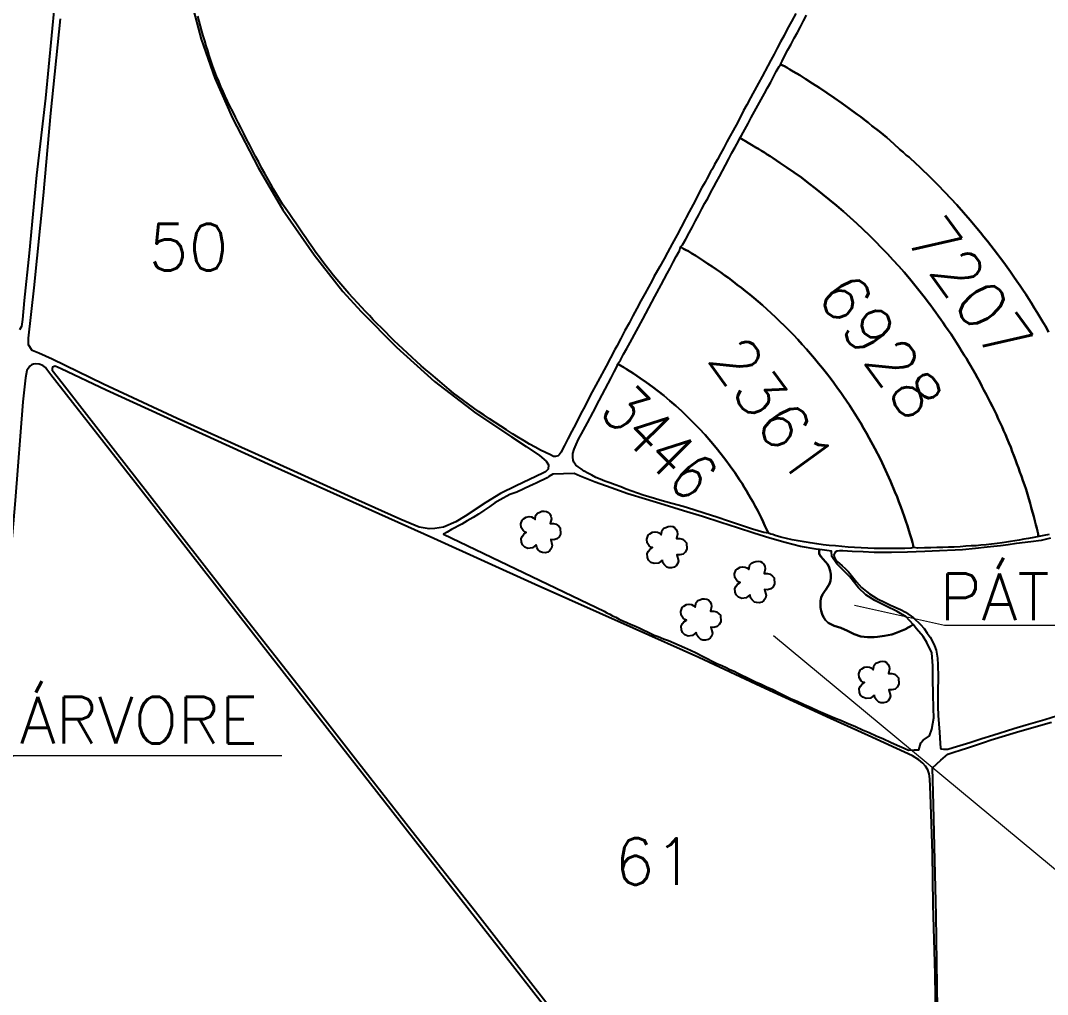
# Model space of a CAD drawing. Extents: x 739818 to 746118, y 7816232 to 7825142.
# Drawn here: x 742032 to 742890, y 7818839 to 7819654 of the extents above; entities that cross this region are included whole.
import ezdxf

# ---------------------------------------------------------------- set-up
doc = ezdxf.new("R2010")
doc.units = 0
doc.header["$MEASUREMENT"] = 0
doc.linetypes.add('CONTINUO', pattern=[0])
for name, color, linetype, lineweight in [('0114001148', 1, 'Continuous', 25), ('0114001148067', 5, 'Continuous', 25), ('0114001148068', 5, 'Continuous', 25), ('TEXTO_DIVERSOS', 7, 'Continuous', 5)]:
    doc.layers.add(name, color=color, linetype=linetype, lineweight=lineweight)
for name, color, linetype in [('0114001148048', 5, 'Continuous'), ('0114001148050', 5, 'Continuous'), ('0114001148060', 5, 'Continuous'), ('0114001148061', 5, 'Continuous'), ('0114001148069', 5, 'Continuous'), ('_SIMBOLO ARVORE', 118, 'Continuous'), ('PATIO', 7, 'Continuous'), ('RESERVA', 3, 'Continuous'), ('TEXTO_NUN_TAL', 7, 'Continuous')]:
    doc.layers.add(name, color=color, linetype=linetype)
doc.styles.add('Simplex', font='simplex.shx')

msp = doc.modelspace()

# ---------------------------------------------------------------- linework, layer by layer
at = {"layer": '0114001148', "linetype": 'ByBlock'}
msp.add_lwpolyline([(742798.24, 7818807.85), (742796.89, 7818905.48), (742794.84, 7818997.99), (742793.85, 7819028.76), (742800.75, 7819035.36), (742800.75, 7819035.36), (742806.69, 7819040.29), (742811.6, 7819042.07), (742817.08, 7819043.77), (742823.19, 7819045.74), (742829.76, 7819047.98), (742836.41, 7819050.2), (742843.05, 7819052.36), (742864, 7819058.64), (742878.71, 7819062.92), (742893.22, 7819067.06)], dxfattribs=at)
at = {"layer": '0114001148048', "linetype": 'ByBlock', "elevation": 603.2}
msp.add_lwpolyline([(742060.07, 7819667.34), (742052.36, 7819588.73), (742045.03, 7819524.46), (742038.9, 7819459.12), (742034.74, 7819419.7), (742033.22, 7819403.77), (742032.44, 7819397.92), (742030.63, 7819395.02)], dxfattribs=at)
at = {"layer": '0114001148050', "linetype": 'ByBlock', "elevation": 625.95}
msp.add_lwpolyline([(742172.54, 7819676.23), (742182.51, 7819638.09), (742193.99, 7819605.44), (742208.83, 7819571.98), (742230.25, 7819530.89), (742250.91, 7819495.42), (742277.05, 7819457.76), (742301.03, 7819427.16), (742316.43, 7819410.33), (742345.96, 7819380.69), (742377.75, 7819351.95), (742412.06, 7819325.28), (742441.87, 7819305.66), (742454.34, 7819297.6), (742465.3, 7819290.09), (742470.89, 7819285.24), (742472.93, 7819282.15), (742472.54, 7819278.48), (742470.27, 7819276.47), (742468.2, 7819275.19), (742445.82, 7819264.71), (742432.71, 7819258.25), (742420.41, 7819250.69), (742403.11, 7819239.4), (742395.5, 7819234.65), (742385.17, 7819230.11), (742377.84, 7819228.96), (742373.13, 7819228.76), (742364.93, 7819230.04), (742349.54, 7819236.42), (742311.68, 7819253.56), (742236.08, 7819287.77), (742162.58, 7819321.04), (742100.92, 7819349.72), (742058.03, 7819370.41), (742046.75, 7819375.52), (742041.38, 7819377.83), (742038.18, 7819382.64), (742038.32, 7819388.21), (742043.12, 7819430.17), (742050.9, 7819507.32), (742056.94, 7819576.28), (742065.06, 7819655.17)], dxfattribs=at)
at = {"layer": '0114001148060', "linetype": 'ByBlock', "elevation": 631.46}
msp.add_lwpolyline([(742567.61, 7818703.8), (742449.68, 7818854.68), (742348.16, 7818984.74), (742233.29, 7819131.76), (742132.31, 7819260.99), (742057.03, 7819357.56), (742053.62, 7819362), (742052.33, 7819363.5), (742050.1, 7819365.25), (742047.1, 7819366.44), (742044.15, 7819366.74), (742042.55, 7819366.41), (742040.88, 7819365.72), (742039.3, 7819364.56), (742036.93, 7819360.94), (742035.67, 7819354.92), (742033.62, 7819334.8), (742027.02, 7819252.47), (742017.64, 7819141.89), (742008.21, 7819028.54), (741999.45, 7818916.57), (741989.7, 7818795.03)], dxfattribs=at)
at = {"layer": '0114001148061', "linetype": 'ByBlock', "elevation": 631.89}
msp.add_lwpolyline([(742796.88, 7818799.86), (742796.18, 7818856.37), (742794.47, 7818914.71), (742793.94, 7818957.38), (742792.31, 7819006.66), (742791.73, 7819019.8), (742791.18, 7819023.76), (742790, 7819027.26), (742788.05, 7819030.22), (742785.74, 7819032.8), (742782.32, 7819035.62), (742777.04, 7819038.83), (742739.97, 7819055.92), (742708.69, 7819070.16), (742650.47, 7819096.95), (742598.66, 7819121.03), (742543.78, 7819145.56), (742461.8, 7819182.04), (742377.11, 7819220.65), (742241.62, 7819281.4), (742103.1, 7819344.51), (742065.42, 7819362.54), (742063.04, 7819363.67), (742060.59, 7819364.66), (742058.43, 7819363.94), (742057.98, 7819362.87), (742058.01, 7819361.24), (742066.39, 7819350.75), (742110.93, 7819293.42), (742166.55, 7819222.3), (742218.56, 7819155.52), (742266.79, 7819094.14), (742313.65, 7819034.04), (742358.69, 7818976.34), (742411.78, 7818908.65), (742459.86, 7818847.15), (742498.66, 7818797.5)], dxfattribs=at)
at = {"layer": '0114001148067'}
msp.add_lwpolyline([(742679.53, 7819659.39), (742675.92, 7819652.72), (742672.52, 7819646.34), (742669.77, 7819641.2), (742666.9, 7819635.92), (742664.13, 7819630.63), (742661.39, 7819625.52), (742658.77, 7819620.53), (742656.22, 7819615.86), (742651.51, 7819606.95), (742648.31, 7819601.15), (742645.17, 7819595.21), (742643.75, 7819592.78), (742641.67, 7819588.92), (742638.62, 7819583.22), (742636.03, 7819578.31), (742631.05, 7819568.78), (742627.33, 7819561.81), (742624.66, 7819557.16), (742621.98, 7819552.2), (742619.36, 7819547.28), (742616.61, 7819542.19), (742614.12, 7819537.34), (742611.68, 7819533.27), (742609.93, 7819529.8), (742608.32, 7819527.28), (742605.15, 7819521.36), (742603.8, 7819518.63), (742601.02, 7819514.13), (742599.18, 7819510.36), (742596.85, 7819505.58), (742593.75, 7819499.8), (742590.39, 7819493.66), (742588.01, 7819488.85), (742587.08, 7819487.34), (742583.84, 7819480.82), (742580.43, 7819474.53), (742576.34, 7819467.05), (742572.25, 7819459.67), (742569.45, 7819454.5), (742565.92, 7819448.11), (742560.9, 7819439.25), (742559.53, 7819436.4), (742556.62, 7819430.76), (742553.41, 7819425.18), (742550.14, 7819419.32), (742546.87, 7819412.95), (742543.53, 7819406.65), (742540.23, 7819400.59), (742536.79, 7819394.45), (742533.34, 7819387.94), (742529.89, 7819381.38), (742528.39, 7819378.61), (742524.73, 7819371.7), (742521, 7819364.79), (742519.37, 7819361.67), (742515.67, 7819354.91), (742512.41, 7819348.67), (742509.36, 7819343.12), (742506.88, 7819338.41), (742503.27, 7819331.01), (742500.04, 7819325.04), (742496.23, 7819317.61), (742494.03, 7819313.36), (742492.5, 7819310.43), (742489.04, 7819303.83), (742486.18, 7819298.24), (742483.98, 7819294.05), (742483.48, 7819292.93), (742481.84, 7819290.58), (742480.93, 7819289.82), (742478.78, 7819289.16), (742477.18, 7819289.11), (742474.6, 7819290.61), (742470.45, 7819292.43), (742466.12, 7819294.55), (742461.67, 7819296.9), (742457.15, 7819299.46), (742452.51, 7819302.16), (742447.74, 7819305.12), (742442.83, 7819308.24), (742437.9, 7819311.39), (742433.01, 7819314.52), (742428.24, 7819317.68), (742423.56, 7819320.72), (742419.01, 7819323.76), (742414.52, 7819326.81), (742410.19, 7819329.89), (742405.99, 7819333.04), (742401.73, 7819336.04), (742397.64, 7819339.05), (742393.61, 7819342.1), (742389.8, 7819345.27), (742386.04, 7819348.56), (742382.2, 7819351.81), (742378.36, 7819355.05), (742374.51, 7819358.36), (742370.5, 7819361.66), (742366.55, 7819365.03), (742362.68, 7819368.47), (742358.82, 7819372.04), (742354.95, 7819375.66), (742351.15, 7819379.13), (742347.53, 7819382.54), (742343.96, 7819385.97), (742340.41, 7819389.48), (742336.85, 7819393.07), (742333.29, 7819396.67), (742329.77, 7819400.14), (742326.42, 7819403.53), (742323.18, 7819407), (742319.93, 7819410.5), (742316.66, 7819414.01), (742313.26, 7819417.69), (742309.68, 7819421.46), (742306.09, 7819425.33), (742302.58, 7819429.3), (742299.27, 7819433.25), (742296.04, 7819437.04), (742292.97, 7819440.74), (742290.02, 7819444.39), (742287.17, 7819448.16), (742284.37, 7819452.01), (742281.44, 7819455.86), (742278.56, 7819459.81), (742275.71, 7819463.82), (742272.88, 7819467.88), (742270.11, 7819471.95), (742267.32, 7819475.99), (742264.55, 7819480.08), (742261.74, 7819484.16), (742258.9, 7819488.22), (742256.14, 7819492.32), (742253.37, 7819496.28), (742250.66, 7819500.26), (742247.95, 7819504.34), (742245.43, 7819508.46), (742243.06, 7819512.64), (742240.73, 7819516.89), (742238.32, 7819521.28), (742235.73, 7819525.77), (742233.14, 7819530.37), (742230.65, 7819535.14), (742228.11, 7819540.05), (742225.52, 7819545.04), (742223, 7819549.99), (742220.59, 7819554.59), (742218.29, 7819559.14), (742215.96, 7819563.72), (742213.58, 7819568.34), (742211.23, 7819572.99), (742208.93, 7819577.56), (742206.65, 7819581.97), (742204.63, 7819586.21), (742202.74, 7819590.29), (742200.86, 7819594.44), (742199.04, 7819598.62), (742197.22, 7819602.87), (742195.41, 7819607.21), (742193.66, 7819611.73), (742191.97, 7819616.15), (742190.55, 7819620.36), (742189.34, 7819624.44), (742188.13, 7819628.51), (742186.82, 7819632.63), (742185.57, 7819636.74), (742184.35, 7819640.78), (742183.14, 7819644.84), (742182.02, 7819648.97), (742180.84, 7819653.09), (742179.68, 7819657.42)], dxfattribs=at)
at = {"layer": '0114001148068'}
for points in [[(742890.95, 7819393.22), (742888.79, 7819397.22), (742886.39, 7819401.29), (742883.79, 7819405.38), (742881.29, 7819409.47), (742878.88, 7819413.53), (742876.5, 7819417.4), (742874.12, 7819421.17), (742871.77, 7819424.88), (742869.43, 7819428.41), (742867.04, 7819431.97), (742864.44, 7819435.64), (742861.76, 7819439.51), (742859.01, 7819443.49), (742856.26, 7819447.47), (742853.48, 7819451.34), (742850.76, 7819454.93), (742848.15, 7819458.36), (742845.53, 7819461.88), (742842.71, 7819465.62), (742839.8, 7819469.29), (742836.85, 7819472.87), (742833.95, 7819476.48), (742831.07, 7819479.99), (742825.34, 7819486.7), (742819.83, 7819493.16), (742814.26, 7819499.5), (742809.13, 7819504.95), (742804.1, 7819510.23), (742798.25, 7819516.27), (742791.25, 7819523.24), (742784.35, 7819529.9), (742778.45, 7819535.52), (742775.99, 7819537.72), (742774.34, 7819539.43), (742772, 7819541.19), (742769.43, 7819543.63), (742766.65, 7819545.76), (742761.5, 7819550.6), (742755.76, 7819555.76), (742749.48, 7819560.76), (742743.27, 7819565.7), (742740.24, 7819568.23), (742737.07, 7819570.68), (742733.9, 7819573.16), (742730.7, 7819575.49), (742724.34, 7819580.23), (742717.99, 7819584.64), (742711.73, 7819589.06), (742705.57, 7819593.25), (742699.52, 7819597.43), (742693.54, 7819601.13), (742688.02, 7819604.53), (742682.88, 7819607.88), (742677.34, 7819611.08), (742674.59, 7819612.73), (742672.14, 7819614.26), (742670.16, 7819615.42), (742668.68, 7819616.1), (742667.53, 7819616.67), (742666.8, 7819617.02), (742668.08, 7819619.78), (742670.56, 7819624.34), (742673.09, 7819629.05), (742675.66, 7819633.84), (742678.33, 7819638.77), (742680.98, 7819643.61), (742683.56, 7819648.51), (742686.11, 7819653.38), (742688.63, 7819658.22)], [(742891.27, 7819223.84), (742887.06, 7819223.09), (742882.84, 7819222.33), (742882.33, 7819223.67), (742882.16, 7819224.6), (742881.58, 7819226.81), (742880.96, 7819229.26), (742880.33, 7819232.03), (742879.52, 7819235.25), (742878.55, 7819238.93), (742877.44, 7819242.7), (742876.48, 7819246.51), (742875.48, 7819250.14), (742874.44, 7819253.84), (742873.27, 7819257.73), (742872.17, 7819261.66), (742870.82, 7819265.42), (742869.47, 7819269.09), (742868.21, 7819272.64), (742866.98, 7819276.12), (742865.71, 7819279.56), (742864.5, 7819283.04), (742863.24, 7819286.51), (742861.92, 7819289.93), (742860.5, 7819293.38), (742859.23, 7819296.93), (742857.81, 7819300.48), (742856.28, 7819303.96), (742854.78, 7819307.45), (742853.36, 7819310.82), (742851.99, 7819314.09), (742850.46, 7819317.37), (742848.89, 7819320.76), (742847.28, 7819324.19), (742845.63, 7819327.63), (742843.94, 7819331.09), (742842.15, 7819334.49), (742840.42, 7819337.97), (742838.63, 7819341.42), (742836.76, 7819344.68), (742835.17, 7819347.97), (742833.31, 7819351.52), (742831.42, 7819354.97), (742829.51, 7819358.49), (742827.54, 7819361.92), (742825.69, 7819365.17), (742823.87, 7819368.15), (742822.17, 7819371.02), (742820.42, 7819373.85), (742818.53, 7819376.91), (742816.52, 7819380.33), (742814.13, 7819384.03), (742811.69, 7819387.77), (742809.36, 7819391.38), (742807.04, 7819394.74), (742804.87, 7819397.85), (742802.78, 7819400.8), (742800.76, 7819403.78), (742798.67, 7819406.7), (742796.56, 7819409.57), (742794.55, 7819412.56), (742792.36, 7819415.42), (742790.2, 7819418.31), (742787.93, 7819421.17), (742783.62, 7819426.82), (742779.08, 7819432.31), (742774.61, 7819437.85), (742770.16, 7819443.18), (742765.61, 7819448.32), (742760.73, 7819453.59), (742756.21, 7819458.49), (742751.31, 7819463.63), (742746.32, 7819468.87), (742741.15, 7819474.06), (742735.76, 7819479.11), (742730.49, 7819484.06), (742725.08, 7819489.03), (742719.37, 7819493.99), (742713.56, 7819498.92), (742707.75, 7819503.83), (742701.88, 7819508.54), (742696.07, 7819513.17), (742690.23, 7819517.77), (742684.26, 7819522.31), (742678.2, 7819526.57), (742672.18, 7819530.74), (742666.32, 7819534.7), (742660.78, 7819538.45), (742658.21, 7819540.17), (742655.75, 7819541.69), (742653.41, 7819543.22), (742650.97, 7819544.69), (742648.36, 7819546.29), (742646.26, 7819547.43), (742642.55, 7819549.66), (742639.92, 7819551.33), (742637.53, 7819552.72), (742635.74, 7819553.93), (742634.29, 7819554.68), (742632.7, 7819555.17), (742634.21, 7819557.63), (742636.89, 7819562.6), (742639.66, 7819567.68), (742642.35, 7819572.65), (742645.08, 7819577.64), (742647.88, 7819582.67), (742650.68, 7819587.65), (742653.44, 7819592.56), (742656.05, 7819597.38), (742658.62, 7819602.05), (742660.97, 7819606.55), (742663.24, 7819610.99), (742665.69, 7819615.32), (742666.8, 7819617.02), (742667.53, 7819616.67), (742668.68, 7819616.1), (742670.16, 7819615.42), (742672.14, 7819614.26), (742674.59, 7819612.73), (742677.34, 7819611.08), (742682.88, 7819607.88), (742688.02, 7819604.53), (742693.54, 7819601.13), (742699.52, 7819597.43), (742705.57, 7819593.25), (742711.73, 7819589.06), (742717.99, 7819584.64), (742724.34, 7819580.23), (742730.7, 7819575.49), (742733.9, 7819573.16), (742737.07, 7819570.68), (742740.24, 7819568.23), (742743.27, 7819565.7), (742749.48, 7819560.76), (742755.76, 7819555.76), (742761.5, 7819550.6), (742766.65, 7819545.76), (742769.43, 7819543.63), (742772, 7819541.19), (742774.34, 7819539.43), (742775.99, 7819537.72), (742778.45, 7819535.52), (742784.35, 7819529.9), (742791.25, 7819523.24), (742798.25, 7819516.27), (742804.1, 7819510.23), (742809.13, 7819504.95), (742814.26, 7819499.5), (742819.83, 7819493.16), (742825.34, 7819486.7), (742831.07, 7819479.99), (742833.95, 7819476.48), (742836.85, 7819472.87), (742839.8, 7819469.29), (742842.71, 7819465.62), (742845.53, 7819461.88), (742848.15, 7819458.36), (742850.76, 7819454.93), (742853.48, 7819451.34), (742856.26, 7819447.47), (742859.01, 7819443.49), (742861.76, 7819439.51), (742864.44, 7819435.64), (742867.04, 7819431.97), (742869.43, 7819428.41), (742871.77, 7819424.88), (742874.12, 7819421.17), (742876.5, 7819417.4), (742878.88, 7819413.53), (742881.29, 7819409.47), (742883.79, 7819405.38), (742886.39, 7819401.29), (742888.79, 7819397.22), (742890.95, 7819393.22)]]:
    msp.add_lwpolyline(points, dxfattribs=at)
for points in [[(742632.7, 7819555.17), (742634.29, 7819554.68), (742635.74, 7819553.93), (742637.53, 7819552.72), (742639.92, 7819551.33), (742642.55, 7819549.66), (742646.26, 7819547.43), (742648.36, 7819546.29), (742650.97, 7819544.69), (742653.41, 7819543.22), (742655.75, 7819541.69), (742658.21, 7819540.17), (742660.78, 7819538.45), (742666.32, 7819534.7), (742672.18, 7819530.74), (742678.2, 7819526.57), (742684.26, 7819522.31), (742690.23, 7819517.77), (742696.07, 7819513.17), (742701.88, 7819508.54), (742707.75, 7819503.83), (742713.56, 7819498.92), (742719.37, 7819493.99), (742725.08, 7819489.03), (742730.49, 7819484.06), (742735.76, 7819479.11), (742741.15, 7819474.06), (742746.32, 7819468.87), (742751.31, 7819463.63), (742756.21, 7819458.49), (742760.73, 7819453.59), (742765.61, 7819448.32), (742770.16, 7819443.18), (742774.61, 7819437.85), (742779.08, 7819432.31), (742783.62, 7819426.82), (742787.93, 7819421.17), (742790.2, 7819418.31), (742792.36, 7819415.42), (742794.55, 7819412.56), (742796.56, 7819409.57), (742798.67, 7819406.7), (742800.76, 7819403.78), (742802.78, 7819400.8), (742804.87, 7819397.85), (742807.04, 7819394.74), (742809.36, 7819391.38), (742811.69, 7819387.77), (742814.13, 7819384.03), (742816.52, 7819380.33), (742818.53, 7819376.91), (742820.42, 7819373.85), (742822.17, 7819371.02), (742823.87, 7819368.15), (742825.69, 7819365.17), (742827.54, 7819361.92), (742829.51, 7819358.49), (742831.42, 7819354.97), (742833.31, 7819351.52), (742835.17, 7819347.97), (742836.76, 7819344.68), (742838.63, 7819341.42), (742840.42, 7819337.97), (742842.15, 7819334.49), (742843.94, 7819331.09), (742845.63, 7819327.63), (742847.28, 7819324.19), (742848.89, 7819320.76), (742850.46, 7819317.37), (742851.99, 7819314.09), (742853.36, 7819310.82), (742854.78, 7819307.45), (742856.28, 7819303.96), (742857.81, 7819300.48), (742859.23, 7819296.93), (742860.5, 7819293.38), (742861.92, 7819289.93), (742863.24, 7819286.51), (742864.5, 7819283.04), (742865.71, 7819279.56), (742866.98, 7819276.12), (742868.21, 7819272.64), (742869.47, 7819269.09), (742870.82, 7819265.42), (742872.17, 7819261.66), (742873.27, 7819257.73), (742874.44, 7819253.84), (742875.48, 7819250.14), (742876.48, 7819246.51), (742877.44, 7819242.7), (742878.55, 7819238.93), (742879.52, 7819235.25), (742880.33, 7819232.03), (742880.96, 7819229.26), (742881.58, 7819226.81), (742882.16, 7819224.6), (742882.33, 7819223.67), (742882.84, 7819222.33), (742878.47, 7819221.55), (742874.24, 7819220.71), (742870.12, 7819219.96), (742866.31, 7819219.27), (742862.68, 7819218.61), (742859.11, 7819218.01), (742855.7, 7819217.49), (742852.22, 7819217.04), (742848.01, 7819216.45), (742843.27, 7819215.8), (742838.61, 7819215.28), (742834.35, 7819214.91), (742830.27, 7819214.61), (742826.23, 7819214.38), (742821.73, 7819214.11), (742816.89, 7819213.79), (742812.03, 7819213.44), (742807.27, 7819213.27), (742802.44, 7819213.11), (742797.49, 7819212.97), (742792.46, 7819212.85), (742787.17, 7819212.78), (742781.5, 7819212.63), (742778.05, 7819213.17), (742777.69, 7819215.04), (742777.21, 7819217.28), (742776.38, 7819220.23), (742775.3, 7819223.69), (742774.14, 7819227.32), (742772.93, 7819231.14), (742771.61, 7819235.08), (742770.25, 7819239.19), (742768.8, 7819243.15), (742767.37, 7819247.11), (742765.81, 7819251.24), (742764.21, 7819255.48), (742762.45, 7819259.71), (742758.74, 7819268.61), (742754.67, 7819277.69), (742750.29, 7819286.84), (742745.73, 7819295.77), (742741.06, 7819304.43), (742738.78, 7819308.75), (742736.3, 7819312.9), (742733.84, 7819316.94), (742731.42, 7819320.86), (742729.14, 7819324.7), (742726.78, 7819328.36), (742724.37, 7819332.03), (742722.05, 7819335.69), (742719.49, 7819339.24), (742717.17, 7819342.6), (742714.49, 7819346.41), (742711.41, 7819350.66), (742708.33, 7819354.82), (742705.16, 7819358.91), (742701.95, 7819362.96), (742698.68, 7819366.99), (742695.31, 7819371.05), (742691.9, 7819375.02), (742688.49, 7819379.02), (742684.89, 7819382.93), (742681.29, 7819386.9), (742677.57, 7819390.84), (742673.81, 7819394.67), (742670.03, 7819398.4), (742666.36, 7819402.09), (742662.66, 7819405.61), (742658.94, 7819409.08), (742655.29, 7819412.37), (742651.67, 7819415.59), (742648.13, 7819418.66), (742644.63, 7819421.72), (742641.12, 7819424.65), (742637.6, 7819427.46), (742634.1, 7819430.18), (742630.69, 7819432.8), (742627.33, 7819435.44), (742623.23, 7819438.59), (742620.32, 7819440.61), (742616.74, 7819443.14), (742613.25, 7819445.6), (742609.81, 7819447.97), (742606.2, 7819450.29), (742602.52, 7819452.66), (742599.03, 7819454.97), (742595.79, 7819457.1), (742592.58, 7819458.98), (742589.84, 7819460.72), (742587.5, 7819461.88), (742585.63, 7819462.87), (742583.23, 7819464.35), (742585.02, 7819466.03), (742587.73, 7819470.97), (742590.47, 7819476.04), (742593.15, 7819481.14), (742595.84, 7819486.23), (742598.52, 7819491.23), (742601.16, 7819496.14), (742603.71, 7819500.95), (742606.23, 7819505.55), (742608.64, 7819510.03), (742611, 7819514.5), (742613.38, 7819518.88), (742615.91, 7819523.36), (742618.45, 7819528.02), (742620.94, 7819532.85), (742623.57, 7819537.89), (742626.26, 7819542.91), (742628.97, 7819547.85), (742631.59, 7819552.74)], [(742583.23, 7819464.35), (742585.63, 7819462.87), (742587.5, 7819461.88), (742589.84, 7819460.72), (742592.58, 7819458.98), (742595.79, 7819457.1), (742599.03, 7819454.97), (742602.52, 7819452.66), (742606.2, 7819450.29), (742609.81, 7819447.97), (742613.25, 7819445.6), (742616.74, 7819443.14), (742620.32, 7819440.61), (742623.23, 7819438.59), (742627.33, 7819435.44), (742630.69, 7819432.8), (742634.1, 7819430.18), (742637.6, 7819427.46), (742641.12, 7819424.65), (742644.63, 7819421.72), (742648.13, 7819418.66), (742651.67, 7819415.59), (742655.29, 7819412.37), (742658.94, 7819409.08), (742662.66, 7819405.61), (742666.36, 7819402.09), (742670.03, 7819398.4), (742673.81, 7819394.67), (742677.57, 7819390.84), (742681.29, 7819386.9), (742684.89, 7819382.93), (742688.49, 7819379.02), (742691.9, 7819375.02), (742695.31, 7819371.05), (742698.68, 7819366.99), (742701.95, 7819362.96), (742705.16, 7819358.91), (742708.33, 7819354.82), (742711.41, 7819350.66), (742714.49, 7819346.41), (742717.17, 7819342.6), (742719.49, 7819339.24), (742722.05, 7819335.69), (742724.37, 7819332.03), (742726.78, 7819328.36), (742729.14, 7819324.7), (742731.42, 7819320.86), (742733.84, 7819316.94), (742736.3, 7819312.9), (742738.78, 7819308.75), (742741.06, 7819304.43), (742745.73, 7819295.77), (742750.29, 7819286.84), (742754.67, 7819277.69), (742758.74, 7819268.61), (742762.45, 7819259.71), (742764.21, 7819255.48), (742765.81, 7819251.24), (742767.37, 7819247.11), (742768.8, 7819243.15), (742770.25, 7819239.19), (742771.61, 7819235.08), (742772.93, 7819231.14), (742774.14, 7819227.32), (742775.3, 7819223.69), (742776.38, 7819220.23), (742777.21, 7819217.28), (742777.69, 7819215.04), (742778.05, 7819213.17), (742775.94, 7819212.44), (742770.63, 7819212.29), (742765.59, 7819212.22), (742760.42, 7819212.19), (742755.36, 7819212.15), (742750.25, 7819212.13), (742745.04, 7819212.29), (742739.86, 7819212.47), (742734.29, 7819212.74), (742728.81, 7819213.04), (742723.52, 7819213.45), (742718.21, 7819213.89), (742712.88, 7819214.4), (742707.62, 7819214.87), (742702.42, 7819215.44), (742697.09, 7819216.09), (742691.74, 7819216.91), (742686.55, 7819217.77), (742681.49, 7819218.63), (742676.6, 7819219.57), (742671.84, 7819220.69), (742667.09, 7819221.85), (742662.41, 7819223.1), (742660.38, 7819223.88), (742658.79, 7819224.32), (742656.9, 7819224.96), (742655.25, 7819228.39), (742653.78, 7819231.29), (742652.31, 7819234.46), (742650.86, 7819237.68), (742649.2, 7819240.93), (742647.46, 7819244.23), (742645.71, 7819247.53), (742643.87, 7819250.91), (742642.04, 7819254.13), (742640.1, 7819257.36), (742638.38, 7819260.56), (742636.52, 7819263.66), (742634.66, 7819266.69), (742632.63, 7819269.7), (742630.6, 7819272.79), (742628.61, 7819275.7), (742624.79, 7819281.04), (742621.16, 7819286.06), (742617.24, 7819291.22), (742613.08, 7819296.47), (742608.5, 7819301.84), (742603.8, 7819307.23), (742598.83, 7819312.5), (742593.79, 7819317.7), (742588.79, 7819322.7), (742583.99, 7819327.22), (742579.33, 7819331.45), (742574.3, 7819335.73), (742569.27, 7819340.03), (742564.43, 7819343.75), (742559.78, 7819347.33), (742554.84, 7819350.98), (742549.65, 7819354.68), (742543.94, 7819358.6), (742538.07, 7819362.29), (742535.56, 7819363.85), (742532.4, 7819365.59), (742532.4, 7819365.59), (742530.57, 7819366.48), (742533.05, 7819369.77), (742535.73, 7819374.67), (742538.44, 7819379.59), (742541.13, 7819384.54), (742546.47, 7819394.29), (742551.72, 7819404.01), (742556.75, 7819413.47), (742561.86, 7819423.03), (742567, 7819432.64), (742572.01, 7819442.06), (742574.54, 7819446.72), (742577.1, 7819451.56), (742579.74, 7819456.41), (742582.37, 7819461.21)], [(742530.57, 7819366.48), (742532.4, 7819365.59), (742532.4, 7819365.59), (742535.56, 7819363.85), (742538.07, 7819362.29), (742543.94, 7819358.6), (742549.65, 7819354.68), (742554.84, 7819350.98), (742559.78, 7819347.33), (742564.43, 7819343.75), (742569.27, 7819340.03), (742574.3, 7819335.73), (742579.33, 7819331.45), (742583.99, 7819327.22), (742588.79, 7819322.7), (742593.79, 7819317.7), (742598.83, 7819312.5), (742603.8, 7819307.23), (742608.5, 7819301.84), (742613.08, 7819296.47), (742617.24, 7819291.22), (742621.16, 7819286.06), (742624.79, 7819281.04), (742628.61, 7819275.7), (742630.6, 7819272.79), (742632.63, 7819269.7), (742634.66, 7819266.69), (742636.52, 7819263.66), (742638.38, 7819260.56), (742640.1, 7819257.36), (742642.04, 7819254.13), (742643.87, 7819250.91), (742645.71, 7819247.53), (742647.46, 7819244.23), (742649.2, 7819240.93), (742650.86, 7819237.68), (742652.31, 7819234.46), (742653.78, 7819231.29), (742655.25, 7819228.39), (742656.9, 7819224.96), (742653.03, 7819225.77), (742648.26, 7819227.13), (742643.37, 7819228.54), (742638.43, 7819230.1), (742633.43, 7819231.71), (742623.43, 7819234.98), (742613.52, 7819238.33), (742603.78, 7819241.57), (742594.48, 7819244.47), (742585.41, 7819247.27), (742575.96, 7819250), (742566.01, 7819252.72), (742561.38, 7819254.1), (742556.81, 7819255.46), (742552.14, 7819256.92), (742547.38, 7819258.5), (742542.67, 7819260.12), (742537.94, 7819261.92), (742533.34, 7819263.77), (742528.73, 7819265.53), (742524.3, 7819267.07), (742520.03, 7819268.68), (742516.13, 7819270.2), (742512.41, 7819271.74), (742509.02, 7819273.46), (742505.76, 7819275.18), (742502.78, 7819277.03), (742500.12, 7819278.88), (742497.58, 7819280.65), (742495.83, 7819281.93), (742493.95, 7819284.52), (742493.64, 7819286.15), (742493.35, 7819288.49), (742493.36, 7819291.77), (742494.23, 7819295.3), (742495.91, 7819299.29), (742498.01, 7819303.53), (742500.44, 7819308), (742505.56, 7819317.18), (742510.27, 7819326.32), (742515.35, 7819335.87), (742520.18, 7819345.43), (742525.24, 7819355.01), (742527.83, 7819359.92), (742530.42, 7819364.82)]]:
    msp.add_lwpolyline(points, close=True, dxfattribs=at)
at = {"layer": '0114001148069', "linetype": 'ByBlock'}
msp.add_lwpolyline([(742892.48, 7819220.76), (742884.67, 7819219.06), (742876.11, 7819217.92), (742863.96, 7819216.32), (742857.14, 7819215.22), (742850.6, 7819214.55), (742839.58, 7819213.36), (742829.93, 7819212.17), (742818.87, 7819211.16), (742812.73, 7819210.82), (742799.81, 7819210.2), (742787.6, 7819209.74), (742773.02, 7819209.24), (742759.66, 7819208.78), (742745.23, 7819208.94), (742735.82, 7819209.41), (742726.78, 7819209.73), (742718.85, 7819210.24), (742716.03, 7819210.31), (742713.91, 7819210), (742712.53, 7819209.22), (742711.83, 7819208.04), (742711.51, 7819206.85), (742711.51, 7819206.85), (742711.99, 7819204.74), (742712.8, 7819203.12), (742714.2, 7819201.47), (742718.34, 7819197.84), (742720.93, 7819195.4), (742723.56, 7819192.64), (742725.99, 7819189.84), (742730.37, 7819184.39), (742734.57, 7819179.77), (742738.74, 7819176.2), (742741.17, 7819174.41), (742747.26, 7819170.48), (742754.75, 7819166.77), (742758.74, 7819165.02), (742767.23, 7819161.22), (742771.36, 7819159), (742777.94, 7819154.23), (742783.76, 7819148.66), (742786.84, 7819145.32), (742789.5, 7819141.6), (742791.93, 7819138.05), (742793.95, 7819134.4), (742795.61, 7819130.86), (742796.81, 7819127.35), (742797.58, 7819123.95), (742798.07, 7819120.71), (742798.45, 7819115.02), (742798.65, 7819104.94), (742798.26, 7819092.31), (742798.28, 7819080.09), (742798.67, 7819072.68), (742799.15, 7819065.57), (742799.64, 7819058.76), (742800.37, 7819049.11), (742800.65, 7819045.55), (742800.79, 7819044.82), (742803.08, 7819044.45), (742806.79, 7819044.59), (742811.27, 7819045.79), (742816.69, 7819047.49), (742825.13, 7819050.15), (742835.17, 7819053.45), (742844.26, 7819056.3), (742861.98, 7819061.75), (742872.11, 7819064.94), (742887.71, 7819069.44), (742903.56, 7819074.22)], dxfattribs=at)
at = {"layer": '_SIMBOLO ARVORE', "linetype": 'CONTINUO'}
for points in [[(742462.53, 7819215.3, 0), (742459.52, 7819212.78, 0), (742455.7, 7819212.34, 0), (742452.98, 7819213.39, 0), (742451.05, 7819215.29, 0), (742450.25, 7819217.47, 0), (742450.03, 7819220.68, 0), (742451.08, 7819222.7, 0), (742452.17, 7819224.2, 0), (742454.37, 7819225.69, 0), (742452.97, 7819226.14, 0), (742451.59, 7819227.28, 0), (742449.97, 7819229.84, 0), (742449.68, 7819232.88, 0), (742450.85, 7819236.06, 0), (742452.08, 7819237.19, 0), (742454.32, 7819238.56, 0), (742456.68, 7819238.88, 0), (742458.56, 7819238.61, 0), (742460.05, 7819237.92, 0), (742461.68, 7819236.46, 0), (742462.17, 7819239.25, 0), (742462.59, 7819240.36, 0), (742463.81, 7819241.9, 0), (742465.62, 7819242.57, 0), (742467.39, 7819243.36, 0), (742469.39, 7819243.54, 0), (742471.27, 7819243.27, 0), (742472.8, 7819242.46, 0), (742473.94, 7819241.23, 0), (742474.94, 7819239.27, 0), (742475.33, 7819237.08, 0), (742474.42, 7819233.18, 0), (742477.15, 7819233.22, 0), (742479.41, 7819232.68, 0), (742481.54, 7819230.99, 0), (742482.72, 7819229.64, 0), (742483.04, 7819224.28, 0), (742481.72, 7819221.88, 0), (742479.98, 7819220.28, 0), (742477.22, 7819219.54, 0), (742474.81, 7819219.75, 0), (742476.1, 7819214.74, 0), (742475.51, 7819212.61, 0), (742474.06, 7819210.57, 0), (742472.47, 7819209.3, 0), (742470.2, 7819208.74, 0), (742467.95, 7819208.88, 0), (742466.27, 7819209.36, 0), (742464.34, 7819211.25, 0), (742463.02, 7819212.96, 0), (742462.62, 7819215.56, 0)], [(742567.96, 7819202.6, 0), (742564.96, 7819200.07, 0), (742561.14, 7819199.63, 0), (742558.42, 7819200.69, 0), (742556.49, 7819202.59, 0), (742555.69, 7819204.76, 0), (742555.47, 7819207.97, 0), (742556.51, 7819210, 0), (742557.61, 7819211.5, 0), (742559.81, 7819212.99, 0), (742558.41, 7819213.44, 0), (742557.03, 7819214.58, 0), (742555.41, 7819217.13, 0), (742555.11, 7819220.18, 0), (742556.29, 7819223.35, 0), (742557.52, 7819224.49, 0), (742559.76, 7819225.86, 0), (742562.12, 7819226.17, 0), (742564, 7819225.91, 0), (742565.49, 7819225.22, 0), (742567.12, 7819223.76, 0), (742567.61, 7819226.54, 0), (742568.03, 7819227.66, 0), (742569.25, 7819229.2, 0), (742571.06, 7819229.87, 0), (742572.83, 7819230.65, 0), (742574.83, 7819230.83, 0), (742576.71, 7819230.57, 0), (742578.24, 7819229.76, 0), (742579.38, 7819228.53, 0), (742580.37, 7819226.56, 0), (742580.76, 7819224.37, 0), (742579.86, 7819220.48, 0), (742582.59, 7819220.52, 0), (742584.85, 7819219.98, 0), (742586.98, 7819218.29, 0), (742588.16, 7819216.94, 0), (742588.48, 7819211.57, 0), (742587.16, 7819209.17, 0), (742585.41, 7819207.57, 0), (742582.66, 7819206.84, 0), (742580.25, 7819207.05, 0), (742581.54, 7819202.04, 0), (742580.95, 7819199.9, 0), (742579.5, 7819197.86, 0), (742577.91, 7819196.59, 0), (742575.64, 7819196.04, 0), (742573.39, 7819196.17, 0), (742571.71, 7819196.65, 0), (742569.77, 7819198.55, 0), (742568.46, 7819200.26, 0), (742568.06, 7819202.85, 0)], [(742641.25, 7819173.45, 0), (742638.24, 7819170.93, 0), (742634.42, 7819170.49, 0), (742631.7, 7819171.55, 0), (742629.77, 7819173.44, 0), (742628.97, 7819175.62, 0), (742628.75, 7819178.83, 0), (742629.8, 7819180.86, 0), (742630.89, 7819182.35, 0), (742633.09, 7819183.85, 0), (742631.69, 7819184.29, 0), (742630.31, 7819185.43, 0), (742628.69, 7819187.99, 0), (742628.4, 7819191.04, 0), (742629.57, 7819194.21, 0), (742630.8, 7819195.34, 0), (742633.04, 7819196.71, 0), (742635.4, 7819197.03, 0), (742637.28, 7819196.76, 0), (742638.77, 7819196.07, 0), (742640.4, 7819194.62, 0), (742640.89, 7819197.4, 0), (742641.31, 7819198.51, 0), (742642.53, 7819200.06, 0), (742644.34, 7819200.72, 0), (742646.12, 7819201.51, 0), (742648.11, 7819201.69, 0), (742649.99, 7819201.42, 0), (742651.52, 7819200.61, 0), (742652.66, 7819199.38, 0), (742653.66, 7819197.42, 0), (742654.05, 7819195.23, 0), (742653.14, 7819191.33, 0), (742655.87, 7819191.38, 0), (742658.13, 7819190.83, 0), (742660.26, 7819189.15, 0), (742661.44, 7819187.8, 0), (742661.76, 7819182.43, 0), (742660.44, 7819180.03, 0), (742658.7, 7819178.43, 0), (742655.95, 7819177.69, 0), (742653.53, 7819177.91, 0), (742654.82, 7819172.89, 0), (742654.23, 7819170.76, 0), (742652.78, 7819168.72, 0), (742651.19, 7819167.45, 0), (742648.92, 7819166.89, 0), (742646.67, 7819167.03, 0), (742644.99, 7819167.51, 0), (742643.06, 7819169.4, 0), (742641.74, 7819171.11, 0), (742641.34, 7819173.71, 0)], [(742596.38, 7819142.07, 0), (742593.37, 7819139.54, 0), (742589.55, 7819139.1, 0), (742586.83, 7819140.16, 0), (742584.9, 7819142.06, 0), (742584.1, 7819144.23, 0), (742583.89, 7819147.44, 0), (742584.93, 7819149.47, 0), (742586.03, 7819150.97, 0), (742588.23, 7819152.46, 0), (742586.83, 7819152.91, 0), (742585.45, 7819154.05, 0), (742583.82, 7819156.6, 0), (742583.53, 7819159.65, 0), (742584.7, 7819162.82, 0), (742585.93, 7819163.96, 0), (742588.18, 7819165.33, 0), (742590.53, 7819165.64, 0), (742592.42, 7819165.37, 0), (742593.9, 7819164.69, 0), (742595.54, 7819163.23, 0), (742596.03, 7819166.01, 0), (742596.44, 7819167.13, 0), (742597.66, 7819168.67, 0), (742599.48, 7819169.33, 0), (742601.25, 7819170.12, 0), (742603.24, 7819170.3, 0), (742605.12, 7819170.03, 0), (742606.66, 7819169.23, 0), (742607.79, 7819168, 0), (742608.79, 7819166.03, 0), (742609.18, 7819163.84, 0), (742608.27, 7819159.95, 0), (742611, 7819159.99, 0), (742613.26, 7819159.45, 0), (742615.39, 7819157.76, 0), (742616.57, 7819156.41, 0), (742616.89, 7819151.04, 0), (742615.58, 7819148.64, 0), (742613.83, 7819147.04, 0), (742611.08, 7819146.31, 0), (742608.67, 7819146.52, 0), (742609.95, 7819141.51, 0), (742609.36, 7819139.37, 0), (742607.92, 7819137.33, 0), (742606.32, 7819136.06, 0), (742604.05, 7819135.51, 0), (742601.81, 7819135.64, 0), (742600.12, 7819136.12, 0), (742598.19, 7819138.02, 0), (742596.88, 7819139.73, 0), (742596.47, 7819142.32, 0)], [(742745.19, 7819089.75, 0), (742742.18, 7819087.23, 0), (742738.36, 7819086.79, 0), (742735.64, 7819087.85, 0), (742733.71, 7819089.74, 0), (742732.91, 7819091.92, 0), (742732.7, 7819095.13, 0), (742733.74, 7819097.16, 0), (742734.84, 7819098.66, 0), (742737.04, 7819100.15, 0), (742735.64, 7819100.6, 0), (742734.26, 7819101.74, 0), (742732.63, 7819104.29, 0), (742732.34, 7819107.34, 0), (742733.51, 7819110.51, 0), (742734.74, 7819111.65, 0), (742736.99, 7819113.02, 0), (742739.34, 7819113.33, 0), (742741.23, 7819113.06, 0), (742742.71, 7819112.38, 0), (742744.35, 7819110.92, 0), (742744.84, 7819113.7, 0), (742745.25, 7819114.81, 0), (742746.47, 7819116.36, 0), (742748.29, 7819117.02, 0), (742750.06, 7819117.81, 0), (742752.05, 7819117.99, 0), (742753.93, 7819117.72, 0), (742755.47, 7819116.91, 0), (742756.6, 7819115.69, 0), (742757.6, 7819113.72, 0), (742757.99, 7819111.53, 0), (742757.08, 7819107.64, 0), (742759.81, 7819107.68, 0), (742762.07, 7819107.14, 0), (742764.2, 7819105.45, 0), (742765.38, 7819104.1, 0), (742765.7, 7819098.73, 0), (742764.39, 7819096.33, 0), (742762.64, 7819094.73, 0), (742759.89, 7819094, 0), (742757.48, 7819094.21, 0), (742758.76, 7819089.2, 0), (742758.17, 7819087.06, 0), (742756.72, 7819085.02, 0), (742755.13, 7819083.75, 0), (742752.86, 7819083.2, 0), (742750.62, 7819083.33, 0), (742748.93, 7819083.81, 0), (742747, 7819085.71, 0), (742745.69, 7819087.42, 0), (742745.28, 7819090.01, 0)]]:
    msp.add_polyline3d(points, dxfattribs=at)
at = {"layer": 'PATIO', "linetype": 'ByBlock'}
msp.add_lwpolyline([(742745.75, 7819168.68), (742738.26, 7819173.55), (742731.96, 7819179.31), (742724.76, 7819188.55), (742713.94, 7819199.54), (742709.6, 7819205.6), (742709.53, 7819209.91), (742699.59, 7819211.31), (742699.17, 7819210.31), (742699.27, 7819207.9), (742700.48, 7819205.53), (742702.39, 7819203.33), (742704.42, 7819201.11), (742706.25, 7819198.87), (742707.57, 7819196.35), (742708.42, 7819193.61), (742708.95, 7819190.7), (742709.02, 7819187.85), (742708.62, 7819185.16), (742707.72, 7819182.67), (742705.08, 7819178.3), (742703.55, 7819176.21), (742702.04, 7819173.84), (742700.83, 7819171.19), (742700.29, 7819168.41), (742700.2, 7819165.59), (742700.27, 7819162.85), (742700.78, 7819160.1), (742701.61, 7819157.45), (742702.76, 7819154.82), (742704.47, 7819152.32), (742706.71, 7819150.18), (742711.72, 7819147.64), (742717.24, 7819145.8), (742722.91, 7819143.34), (742728.3, 7819140.72), (742733.93, 7819138.78), (742739.6, 7819138.17), (742745.08, 7819138.23), (742747.87, 7819138.4), (742753.74, 7819139.14), (742759.98, 7819140.47), (742762.93, 7819141.38), (742768.61, 7819143.63), (742771.19, 7819144.9), (742773.48, 7819146.2), (742775.33, 7819147.18), (742777.66, 7819148.6), (742772, 7819155.12), (742764.31, 7819159.51), (742755.02, 7819164.17)], close=True, dxfattribs=at)
at = {"layer": 'RESERVA'}
msp.add_lwpolyline([(742699.13, 7819211.38), (742696.56, 7819211.74), (742683.5, 7819213.91), (742670.71, 7819217.17), (742657.81, 7819220.78), (742644.56, 7819225.11), (742630.89, 7819229.53), (742616.96, 7819234.01), (742601.57, 7819238.95), (742585.88, 7819243.88), (742569.5, 7819248.82), (742554.1, 7819253.42), (742539.09, 7819257.88), (742525.18, 7819262.87), (742511.82, 7819267.8), (742499.34, 7819272.69), (742494.26, 7819275.01), (742476.39, 7819274.53), (742473.18, 7819272.38), (742471.66, 7819271.46), (742463.02, 7819267.17), (742459.46, 7819265.57), (742457.68, 7819264.66), (742446.39, 7819259.46), (742440.57, 7819257.28), (742432.63, 7819252.86), (742428.07, 7819250.38), (742423.79, 7819247.35), (742418.84, 7819243.92), (742414.3, 7819241.04), (742409.81, 7819238.31), (742404.95, 7819235.38), (742400.59, 7819232.73), (742391.92, 7819228.06), (742388.27, 7819225.97), (742385, 7819224.36), (742519.51, 7819159.78), (742521.65, 7819158.55), (742524.04, 7819157.3), (742526.33, 7819156), (742529.08, 7819154.77), (742531.98, 7819153.25), (742534.95, 7819151.73), (742538.35, 7819150.31), (742541.95, 7819148.84), (742545.61, 7819147.42), (742549.31, 7819145.63), (742552.51, 7819144.05), (742555.69, 7819142.59), (742558.56, 7819141.26), (742561.21, 7819139.77), (742564.49, 7819138.59), (742568.89, 7819136.87), (742573.27, 7819135.26), (742577.78, 7819133.49), (742582.23, 7819131.51), (742586.69, 7819129.53), (742591.5, 7819127.13), (742596.31, 7819124.96), (742601.06, 7819122.54), (742605.41, 7819120.38), (742609.82, 7819118.2), (742613.67, 7819116.21), (742617.69, 7819114.51), (742621.36, 7819112.74), (742624.37, 7819111.21), (742628.08, 7819109.7), (742631.28, 7819107.95), (742634.46, 7819106.49), (742638.05, 7819104.64), (742641.97, 7819102.73), (742645.8, 7819100.85), (742650.61, 7819098.9), (742655.07, 7819096.69), (742660.29, 7819094.29), (742665.15, 7819091.87), (742670.2, 7819089.28), (742675.3, 7819086.93), (742680.83, 7819084.53), (742686.47, 7819081.9), (742692.38, 7819079.29), (742698.32, 7819076.66), (742704.26, 7819074.03), (742710.13, 7819071.43), (742713.3, 7819070.18), (742716.47, 7819068.92), (742723.3, 7819066.04), (742729.38, 7819063.39), (742735.32, 7819060.77), (742740.85, 7819058.36), (742746.79, 7819055.74), (742752.9, 7819053.08), (742758.87, 7819050.22), (742764.28, 7819047.76), (742770.23, 7819045.35), (742773.78, 7819043.71), (742778.55, 7819043.89), (742782.46, 7819044), (742784.18, 7819049.72), (742785.99, 7819051.99), (742791.38, 7819055.57), (742793.43, 7819061.21), (742794.88, 7819070.72), (742794.65, 7819078.58), (742794.42, 7819090.72), (742794.23, 7819102.68), (742794.12, 7819114.12), (742793.19, 7819125.13), (742789.22, 7819133.79), (742786.06, 7819138.65), (742780.59, 7819145.22), (742777.66, 7819148.6), (742775.33, 7819147.18), (742773.48, 7819146.2), (742771.19, 7819144.9), (742768.61, 7819143.63), (742762.93, 7819141.38), (742759.98, 7819140.47), (742753.74, 7819139.14), (742747.87, 7819138.4), (742745.08, 7819138.23), (742739.6, 7819138.17), (742733.93, 7819138.78), (742728.3, 7819140.72), (742722.91, 7819143.34), (742717.24, 7819145.8), (742711.72, 7819147.64), (742706.71, 7819150.18), (742704.47, 7819152.32), (742702.76, 7819154.82), (742701.61, 7819157.45), (742700.78, 7819160.1), (742700.27, 7819162.85), (742700.2, 7819165.59), (742700.29, 7819168.41), (742700.83, 7819171.19), (742702.04, 7819173.84), (742703.55, 7819176.21), (742705.08, 7819178.3), (742707.72, 7819182.67), (742708.62, 7819185.16), (742709.02, 7819187.85), (742708.95, 7819190.7), (742708.42, 7819193.61), (742707.57, 7819196.35), (742706.25, 7819198.87), (742704.42, 7819201.11), (742702.39, 7819203.33), (742700.48, 7819205.53), (742699.27, 7819207.9)], close=True, dxfattribs=at)
at = {"layer": 'TEXTO_DIVERSOS', "linetype": 'ByBlock'}
msp.add_lwpolyline([(742728.72, 7819164.92), (742803.88, 7819148.17), (742954.54, 7819148.17)], dxfattribs=at)
at = {"layer": 'TEXTO_DIVERSOS', "linetype": 'Continuous'}
msp.add_lwpolyline([(742660.84, 7819139.48), (742906.48, 7818935.8), (743174.52, 7818935.8)], dxfattribs=at)
at = {"layer": 'TEXTO_DIVERSOS', "elevation": 616.34}
msp.add_lwpolyline([(741862.86, 7818897.23), (742025.62, 7819039.1), (742249.91, 7819039.1)], dxfattribs=at)

# ---------------------------------------------------------------- texts
at = {"layer": 'TEXTO_DIVERSOS', "linetype": 'Continuous', "style": 'Simplex'}
for s, p in [('7207', (742770.04, 7819471.76)), ('6928', (742695.61, 7819423.75)), ('2361', (742604.69, 7819370.95))]:
    msp.add_text(s, height=39, rotation=306.1373, dxfattribs=at).set_placement(p)
at = {"layer": 'TEXTO_DIVERSOS', "linetype": 'Continuous', "style": 'Simplex', "width": 0.8}
msp.add_text('3446', height=39, rotation=314.7468, dxfattribs=at).set_placement((742514.34, 7819325.32))
at = {"layer": 'TEXTO_DIVERSOS', "linetype": 'Continuous', "style": 'Simplex'}
for s, p in [('PÁTIO', (742799.75, 7819152.47)), ('ÁRVORE', (742030.93, 7819049.24))]:
    msp.add_text(s, height=39, dxfattribs=at).set_placement(p)
at = {"layer": 'TEXTO_NUN_TAL', "linetype": 'Continuous', "style": 'Simplex'}
for s, p in [('50', (742138.68, 7819444.71)), ('61', (742528.19, 7818931.09))]:
    msp.add_text(s, height=39, dxfattribs=at).set_placement(p)

doc.saveas('drawing.dxf')
